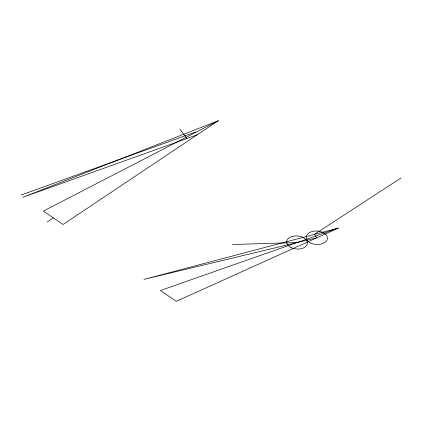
<?xml version="1.0" encoding="UTF-8"?>
<svg xmlns="http://www.w3.org/2000/svg" width="422" height="422" viewBox="0 0 422 422"><rect width="100%" height="100%" fill="white"/><g stroke="black" fill="none" stroke-linecap="round" stroke-linejoin="round"><path stroke-width="0.63" d="M47.264 222.025L53.299 217.852M218.322 120.681L63.068 224.483L43.355 211.105L218.322 120.681L22.941 197.253L197.158 134.834M400.9 178.042L314.343 234.405L316.79 237.818L143.976 279.375L338.391 228.059L176.312 301.319L160.397 290.521L338.391 228.059M21.1 195.048L195.671 131.97M232.401 244.48L297.025 242.571M179.893 129.143L186.935 138.495M310.872 243.114A10.634 6.731 3.4 0 0 327.425 238.594A10.634 6.731 3.4 0 0 312.18 231.514A10.634 6.731 3.4 0 0 310.872 243.114M290.821 247.429A10.413 6.552 4.9 0 0 307.374 243.81A10.413 6.552 4.9 0 0 292.973 236.251A10.413 6.552 4.9 0 0 290.821 247.429"/></g></svg>
